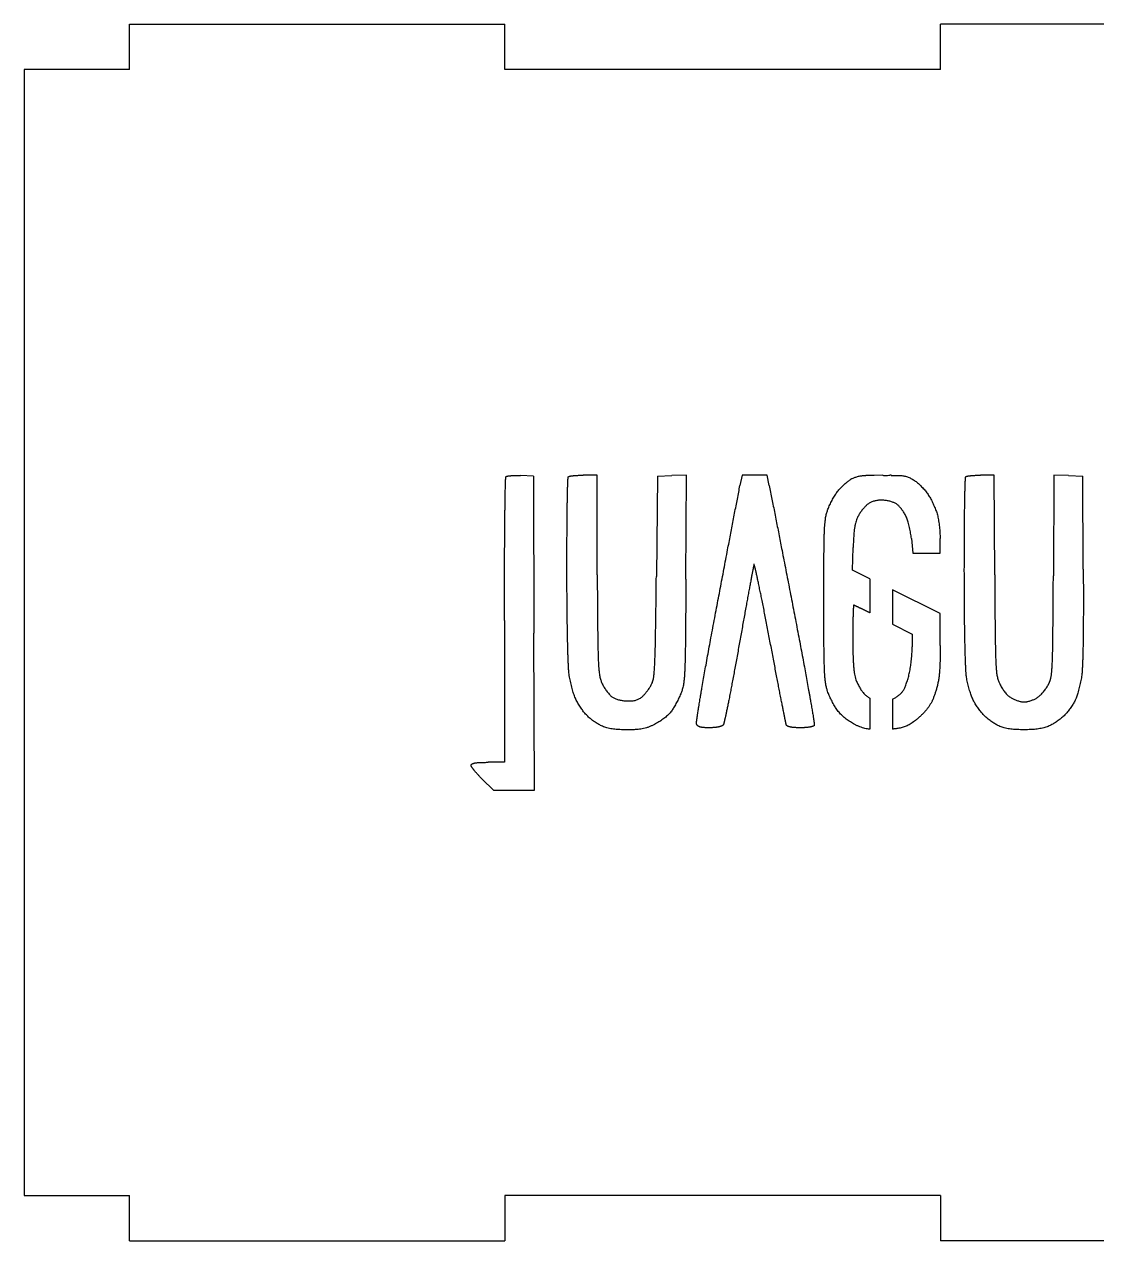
# Model space of a CAD drawing. Extents: x 0 to 286, y 0 to 162.
# Drawn here: x 0.1 to 142.9, y 0.1 to 162.1 of the extents above; entities that cross this region are included whole.
import ezdxf

# ---------------------------------------------------------------- set-up
doc = ezdxf.new("R2010")
doc.units = 0
doc.layers.add('Capa_1', color=7, linetype='CONTINUOUS')

msp = doc.modelspace()

# ---------------------------------------------------------------- linework, layer by layer
at = {"layer": 'Capa_1', "color": 7}
for p, q in [((14.12881, 162.128821), (64.128814, 162.128821)), ((14.12881, 156.128805), (14.12881, 162.128821)), ((64.128814, 156.128805), (64.128814, 162.128821)), ((172.128825, 162.128821), (122.12882, 162.128821)), ((122.12882, 156.128805), (122.12882, 162.128821)), ((14.12881, 156.128805), (0.128808, 156.128805)), ((0.128808, 156.128805), (0.128808, 6.128814)), ((122.12882, 156.128805), (64.128814, 156.128805)), ((76.416215, 102.075827), (74.538079, 102.075827)), ((76.416215, 88.791627), (76.416215, 102.075827)), ((88.305264, 102.104331), (86.363793, 102.019439)), ((88.221252, 88.249732), (88.305264, 102.104331)), ((95.705027, 102.075742), (95.425529, 100.716475)), ((99.025812, 102.075742), (95.705027, 102.075742)), ((99.31649, 100.716899), (99.025812, 102.075742)), ((114.435892, 102.0699), (113.298638, 102.037078)), ((129.263217, 102.075799), (127.464866, 102.075799)), ((129.343013, 88.791627), (129.263217, 102.075799)), ((137.236394, 102.103033), (137.154281, 88.665389)), ((139.150216, 102.019015), (137.236394, 102.103033)), ((67.910716, 101.934575), (66.185624, 102.017971)), ((67.910716, 101.934575), (67.981853, 81.033112)), ((84.42803, 101.935026), (84.288917, 88.584109)), ((84.42803, 101.935026), (86.363793, 102.019439)), ((110.281835, 101.595485), (110.199714, 101.545447)), ((110.281835, 101.585353), (110.281835, 101.595513)), ((113.298638, 102.037078), (112.190374, 102.055422)), ((139.150216, 102.019015), (141.059382, 101.934998)), ((141.135808, 89.553683), (141.059382, 101.934998)), ((110.393668, 89.447539), (110.492672, 92.460741)), ((118.257498, 93.634673), (118.451288, 91.715788)), ((122.079642, 91.715788), (122.079642, 93.658944)), ((118.451288, 91.715788), (122.079642, 91.715788)), ((112.714983, 88.293928), (110.393668, 89.447539)), ((112.714983, 88.293928), (112.714983, 83.751307)), ((115.714983, 86.803004), (115.714983, 82.25663)), ((122.079642, 83.640027), (115.714983, 86.803004)), ((64.062091, 82.718656), (64.062091, 63.838881)), ((122.079642, 79.404972), (122.079642, 83.640027)), ((68.052993, 60.128689), (67.981853, 81.033112)), ((115.714983, 82.25663), (118.369667, 80.926743)), ((118.369667, 80.926743), (118.363938, 79.230361)), ((112.714983, 72.385146), (112.714983, 68.234165)), ((115.714983, 72.244769), (115.714983, 68.256037)), ((91.365739, 68.441034), (91.365575, 68.441034)), ((64.062091, 63.838881), (61.8996, 63.838881)), ((61.108406, 61.589632), (62.587361, 60.12883)), ((62.587361, 60.12883), (62.587457, 60.128689)), ((62.587457, 60.128689), (68.052993, 60.128689)), ((0.128808, 6.128814), (14.12881, 6.128814)), ((14.12881, 0.128815), (14.12881, 6.128814)), ((64.128814, 6.128814), (64.128814, 0.128815)), ((122.12882, 6.128814), (64.128814, 6.128814)), ((122.12882, 6.128814), (122.12882, 0.128815)), ((14.12881, 0.128815), (64.128814, 0.128815)), ((172.128825, 0.128815), (122.12882, 0.128815))]:
    msp.add_line(p, q, dxfattribs=at)
for points, knots in [([(80.340109, 68.17027), (80.184476, 68.172921), (79.873276, 68.178221), (79.406683, 68.193443), (78.973591, 68.220724), (78.574708, 68.262459), (78.210546, 68.317421), (77.869375, 68.388349), (77.552316, 68.474192), (77.260196, 68.572945), (76.989454, 68.686113), (76.741049, 68.811973), (76.512627, 68.943782), (76.280453, 69.090936), (76.0438, 69.251427), (75.803524, 69.426026), (75.575647, 69.603069), (75.359707, 69.781545), (75.157376, 69.962757), (74.962593, 70.155889), (74.778458, 70.362923), (74.603364, 70.581302), (74.429109, 70.816598), (74.254193, 71.067133), (74.079676, 71.333342), (73.917319, 71.597233), (73.766371, 71.858103), (73.628879, 72.116665), (73.499189, 72.390241), (73.382174, 72.680329), (73.27596, 72.985223), (73.173014, 73.316907), (73.071062, 73.674216), (72.970848, 74.05718), (72.878442, 74.4392), (72.792367, 74.819846), (72.717549, 75.199865), (72.662094, 75.559323), (72.627024, 75.8976), (72.60433, 76.213452), (72.583127, 76.610667), (72.561108, 77.088892), (72.539566, 77.648083), (72.518983, 78.273932), (72.499268, 78.966558), (72.480798, 79.725994), (72.463683, 80.537406), (72.447652, 81.400727), (72.432967, 82.315941), (72.419852, 83.267804), (72.408346, 84.256329), (72.398642, 85.281513), (72.390884, 86.32826), (72.385142, 87.39656), (72.381415, 88.48641), (72.379722, 89.569376), (72.37978, 90.645461), (72.381616, 91.714661), (72.384907, 92.749802), (72.389383, 93.75088), (72.395091, 94.717888), (72.401997, 95.637594), (72.409999, 96.509998), (72.419117, 97.335097), (72.427984, 98.000784), (72.435675, 98.507071), (72.441393, 98.85397), (72.447342, 99.184085), (72.453473, 99.497419), (72.459815, 99.79397), (72.466379, 100.072093), (72.473072, 100.33179), (72.479961, 100.573057), (72.48619, 100.766681), (72.491345, 100.912667), (72.495029, 101.011032), (72.498762, 101.104185), (72.502533, 101.192126), (72.506335, 101.274856), (72.510185, 101.352187), (72.514021, 101.424123), (72.51793, 101.490654), (72.521341, 101.544021), (72.524295, 101.584196), (72.526271, 101.611218), (72.528241, 101.636837), (72.530367, 101.661046), (72.532355, 101.683865), (72.534363, 101.705283), (72.536531, 101.725298), (72.538585, 101.74394), (72.540355, 101.758974), (72.541946, 101.770334), (72.542935, 101.778063), (72.544088, 101.785424), (72.545279, 101.792476), (72.546416, 101.799249), (72.547517, 101.805865), (72.5487, 101.812321), (72.549793, 101.818622), (72.550702, 101.824441), (72.551658, 101.829703), (72.552542, 101.834419), (72.553696, 101.839295), (72.554863, 101.844401), (72.556573, 101.849586), (72.559024, 101.855656), (72.56309, 101.862192), (72.568816, 101.868934), (72.575704, 101.875807), (72.583588, 101.882854), (72.592504, 101.889932), (72.601838, 101.896504), (72.611781, 101.902237), (72.622154, 101.907274), (72.633089, 101.912092), (72.644615, 101.916578), (72.656574, 101.921052), (72.669231, 101.925339), (72.682513, 101.929622), (72.696387, 101.933989), (72.711026, 101.937969), (72.726224, 101.942228), (72.742139, 101.946223), (72.758727, 101.950111), (72.775947, 101.954077), (72.793863, 101.957846), (72.819605, 101.963186), (72.853315, 101.969445), (72.894975, 101.976633), (72.939038, 101.98375), (72.985555, 101.99039), (73.034452, 101.996966), (73.085546, 102.003342), (73.138823, 102.00955), (73.194305, 102.015357), (73.273827, 102.023238), (73.377481, 102.032297), (73.505305, 102.041863), (73.638933, 102.050486), (73.77836, 102.057893), (73.923557, 102.064248), (74.072529, 102.068862), (74.225247, 102.072084), (74.381701, 102.073929), (74.486009, 102.074837), (74.538164, 102.075291)], [0, 0, 0, 0, 0.466964, 0.933729, 1.40042, 1.768475, 2.136578, 2.504822, 2.813225, 3.121461, 3.429259, 3.69267, 3.956334, 4.220137, 4.517154, 4.814013, 5.111017, 5.382727, 5.654308, 5.925602, 6.205154, 6.485025, 6.765053, 7.0834, 7.401564, 7.719854, 8.012793, 8.305614, 8.598153, 8.920642, 9.243484, 9.566494, 9.9624, 10.358098, 10.753983, 11.141468, 11.52879, 11.915715, 12.232117, 12.548784, 12.865627, 13.425437, 13.984968, 14.544429, 15.303995, 16.063679, 16.823406, 17.73877, 18.654087, 19.569398, 20.594628, 21.61986, 22.645087, 23.734953, 24.824803, 25.914655, 26.983854, 28.053054, 29.122258, 30.089293, 31.056316, 32.023331, 32.848489, 33.673638, 34.498778, 34.845724, 35.192672, 35.539616, 35.836231, 36.132851, 36.429473, 36.670831, 36.912201, 37.153567, 37.252002, 37.350433, 37.448868, 37.531684, 37.614498, 37.697321, 37.763963, 37.830611, 37.897261, 37.924385, 37.951462, 37.978542, 38.001469, 38.024368, 38.047257, 38.066003, 38.084764, 38.103523, 38.111414, 38.119176, 38.126897, 38.133764, 38.140632, 38.147502, 38.153883, 38.160321, 38.166687, 38.171551, 38.176364, 38.181081, 38.186582, 38.192066, 38.197445, 38.206187, 38.215005, 38.223935, 38.235363, 38.246709, 38.258071, 38.269576, 38.281096, 38.292652, 38.305413, 38.318196, 38.330954, 38.345501, 38.360061, 38.374585, 38.391007, 38.407411, 38.423805, 38.44212, 38.460419, 38.47873, 38.52099, 38.563266, 38.605556, 38.654888, 38.704225, 38.753567, 38.809355, 38.865135, 38.920919, 39.04909, 39.17727, 39.305458, 39.450797, 39.596133, 39.741459, 39.897917, 40.054381, 40.210852, 40.210852, 40.210852, 40.210852]), ([(114.435892, 102.0699), (114.508516, 102.056527), (114.665057, 102.0277), (114.936092, 102.016863), (115.184146, 102.059894), (115.381737, 102.095057), (115.503537, 102.134566), (115.566914, 102.072353), (115.563702, 102.045337), (115.563207, 102.041956), (115.562831, 102.039702), (115.562642, 102.038573)], [0, 0, 0, 0, 0.221376, 0.477179, 0.809976, 0.967481, 1.091754, 1.16625, 1.169656, 1.173078, 1.17651, 1.17651, 1.17651, 1.17651]), ([(125.298722, 89.299288), (125.299025, 89.663844), (125.299631, 90.392953), (125.301238, 91.486612), (125.30411, 92.545396), (125.308724, 93.569299), (125.314837, 94.55832), (125.322205, 95.498929), (125.330539, 96.391126), (125.339922, 97.234908), (125.348972, 97.915666), (125.356798, 98.433411), (125.362617, 98.788156), (125.36866, 99.125731), (125.374901, 99.446136), (125.381348, 99.749366), (125.387995, 100.03374), (125.394785, 100.299256), (125.401764, 100.545913), (125.408051, 100.743844), (125.413231, 100.893062), (125.416936, 100.993582), (125.420689, 101.088766), (125.424477, 101.178614), (125.428304, 101.263122), (125.432173, 101.342107), (125.436055, 101.415571), (125.43997, 101.483515), (125.443454, 101.538007), (125.446283, 101.579044), (125.448298, 101.606637), (125.450331, 101.632805), (125.452355, 101.657535), (125.454408, 101.680829), (125.456465, 101.702659), (125.458536, 101.723073), (125.460616, 101.742071), (125.462471, 101.757374), (125.463992, 101.76897), (125.465081, 101.776873), (125.466184, 101.784425), (125.467322, 101.791642), (125.468447, 101.798513), (125.469619, 101.805098), (125.470818, 101.8114), (125.47202, 101.817425), (125.473102, 101.822357), (125.473967, 101.826168), (125.474634, 101.828892), (125.475294, 101.831595), (125.475926, 101.834263), (125.476648, 101.83689), (125.477374, 101.839528), (125.478164, 101.842142), (125.479056, 101.84467), (125.479998, 101.847219), (125.48086, 101.849855), (125.481853, 101.852491), (125.483, 101.855254), (125.484363, 101.858163), (125.486005, 101.861185), (125.488092, 101.864486), (125.490728, 101.867993), (125.493902, 101.871723), (125.498664, 101.876994), (125.505508, 101.883268), (125.514439, 101.890355), (125.523986, 101.896654), (125.533897, 101.902432), (125.544265, 101.907475), (125.555206, 101.912265), (125.566654, 101.916949), (125.578669, 101.921303), (125.591355, 101.925528), (125.604658, 101.929822), (125.61857, 101.934184), (125.633247, 101.93817), (125.648492, 101.942426), (125.664462, 101.946421), (125.681104, 101.950307), (125.698375, 101.954276), (125.716343, 101.958043), (125.742144, 101.96338), (125.77592, 101.969643), (125.817654, 101.976833), (125.861802, 101.983936), (125.908401, 101.990646), (125.957375, 101.997388), (126.008566, 102.00384), (126.061957, 102.010024), (126.117557, 102.015838), (126.197265, 102.023719), (126.301174, 102.032776), (126.42932, 102.042343), (126.563291, 102.050966), (126.703083, 102.058373), (126.848667, 102.064728), (126.998034, 102.069343), (127.151157, 102.072561), (127.308026, 102.074354), (127.412611, 102.07511), (127.464904, 102.075488)], [0, 0, 0, 0, 1.093667, 2.187329, 3.280981, 4.270029, 5.259067, 6.248098, 7.091942, 7.935775, 8.7796, 9.134393, 9.489187, 9.843977, 10.147281, 10.450583, 10.753874, 11.000635, 11.24739, 11.494139, 11.594726, 11.695315, 11.795901, 11.8805, 11.965098, 12.049685, 12.117738, 12.185796, 12.253855, 12.281546, 12.309201, 12.336853, 12.360285, 12.383641, 12.407004, 12.426064, 12.445198, 12.464337, 12.472307, 12.480285, 12.488271, 12.495202, 12.502204, 12.509158, 12.515265, 12.521449, 12.52759, 12.53041, 12.533174, 12.536003, 12.538758, 12.541399, 12.544177, 12.546965, 12.549587, 12.55222, 12.555115, 12.557906, 12.560669, 12.564088, 12.56754, 12.570978, 12.575796, 12.580688, 12.585667, 12.597097, 12.608488, 12.61984, 12.63138, 12.64288, 12.654404, 12.66721, 12.67998, 12.692736, 12.707321, 12.721917, 12.73647, 12.752942, 12.769399, 12.785849, 12.804212, 12.822562, 12.840922, 12.883255, 12.925605, 12.967969, 13.017397, 13.066839, 13.116276, 13.172183, 13.22808, 13.283983, 13.412473, 13.540974, 13.669485, 13.81521, 13.960931, 14.106643, 14.263515, 14.420393, 14.577278, 14.577278, 14.577278, 14.577278]), ([(64.062091, 82.718656), (64.062544, 83.277042), (64.063449, 84.393815), (64.065371, 86.068974), (64.068653, 87.690047), (64.073726, 89.257027), (64.080333, 90.769908), (64.088265, 92.208047), (64.097195, 93.571445), (64.107271, 94.860103), (64.117002, 95.899484), (64.125428, 96.6896), (64.131687, 97.23046), (64.138201, 97.744899), (64.144895, 98.232908), (64.151822, 98.694484), (64.158941, 99.127049), (64.166212, 99.530609), (64.173672, 99.905168), (64.180391, 100.20561), (64.185945, 100.431942), (64.189912, 100.584173), (64.193923, 100.728194), (64.19798, 100.864003), (64.202067, 100.991597), (64.206178, 101.110681), (64.21032, 101.221249), (64.214485, 101.323303), (64.218172, 101.405051), (64.221191, 101.466499), (64.223328, 101.507657), (64.225467, 101.546588), (64.227632, 101.583294), (64.229803, 101.617773), (64.231978, 101.649991), (64.234174, 101.679966), (64.236376, 101.707701), (64.238251, 101.729969), (64.239958, 101.746737), (64.241102, 101.758052), (64.242102, 101.768842), (64.243358, 101.779076), (64.244494, 101.78876), (64.245619, 101.797948), (64.24685, 101.806587), (64.248002, 101.814689), (64.249166, 101.821229), (64.249933, 101.826247), (64.250507, 101.829726), (64.251068, 101.833118), (64.251634, 101.836443), (64.252278, 101.83974), (64.253005, 101.842971), (64.253906, 101.846124), (64.254738, 101.849232), (64.255603, 101.852322), (64.256371, 101.855402), (64.25705, 101.858429), (64.257889, 101.861652), (64.259055, 101.86505), (64.26054, 101.868665), (64.262807, 101.872801), (64.265953, 101.877356), (64.270051, 101.8822), (64.275662, 101.888051), (64.28293, 101.89468), (64.292007, 101.901815), (64.301577, 101.908382), (64.311701, 101.914235), (64.322181, 101.919607), (64.333309, 101.924507), (64.34492, 101.929196), (64.35705, 101.933554), (64.369806, 101.937754), (64.383121, 101.942021), (64.39704, 101.946196), (64.411618, 101.950163), (64.426795, 101.954098), (64.442617, 101.95782), (64.459064, 101.961438), (64.47615, 101.964928), (64.493825, 101.968497), (64.519217, 101.973137), (64.552333, 101.978747), (64.593256, 101.984793), (64.63648, 101.990423), (64.681981, 101.995795), (64.729756, 102.000883), (64.779625, 102.005568), (64.831577, 102.009909), (64.885605, 102.01392), (64.962938, 102.019057), (65.063635, 102.024346), (65.187707, 102.029093), (65.317262, 102.032128), (65.45226, 102.034091), (65.592696, 102.034222), (65.736599, 102.031978), (65.883965, 102.028345), (66.034781, 102.023072), (66.13531, 102.019126), (66.185576, 102.017153)], [0, 0, 0, 0, 1.675159, 3.350318, 5.02548, 6.538387, 8.051282, 9.564167, 10.852869, 12.141563, 13.430257, 13.971145, 14.512046, 15.052947, 15.514585, 15.976211, 16.43783, 16.812455, 17.187088, 17.561728, 17.714005, 17.866287, 18.018577, 18.146233, 18.273898, 18.401555, 18.503697, 18.605834, 18.707972, 18.74919, 18.7904, 18.831612, 18.866159, 18.900707, 18.935254, 18.963033, 18.990873, 19.018721, 19.030069, 19.041436, 19.052841, 19.062575, 19.072367, 19.082092, 19.090345, 19.098545, 19.10664, 19.110269, 19.113775, 19.117219, 19.120582, 19.123894, 19.127295, 19.130512, 19.13373, 19.136948, 19.140137, 19.143251, 19.146258, 19.15012, 19.154021, 19.157967, 19.164246, 19.170594, 19.17698, 19.188556, 19.200071, 19.211595, 19.223343, 19.23513, 19.246905, 19.259808, 19.272689, 19.285565, 19.300096, 19.314634, 19.329155, 19.345419, 19.361667, 19.377912, 19.395941, 19.413979, 19.432006, 19.473376, 19.514739, 19.556097, 19.60414, 19.652186, 19.70023, 19.754404, 19.808581, 19.862759, 19.986912, 20.111072, 20.235236, 20.375673, 20.516102, 20.656525, 20.807423, 20.958329, 21.109243, 21.109243, 21.109243, 21.109243]), ([(91.365575, 68.441034), (91.3087, 68.44121), (91.194952, 68.441562), (91.024359, 68.444817), (90.865581, 68.449605), (90.718691, 68.457144), (90.583771, 68.467482), (90.459031, 68.480771), (90.3446, 68.496863), (90.240571, 68.515702), (90.144875, 68.538583), (90.057742, 68.564935), (89.979707, 68.595054), (89.908885, 68.630254), (89.845954, 68.670112), (89.791016, 68.713473), (89.74219, 68.761927), (89.700327, 68.814925), (89.666152, 68.871577), (89.647375, 68.914182), (89.639021, 68.939555), (89.636918, 68.946393), (89.635333, 68.953182), (89.634121, 68.959839), (89.633438, 68.96635), (89.633058, 68.973042), (89.63282, 68.97994), (89.632569, 68.987088), (89.632564, 68.994638), (89.632301, 69.00258), (89.632086, 69.010859), (89.63228, 69.019559), (89.6323, 69.028641), (89.63259, 69.038145), (89.633113, 69.048045), (89.63366, 69.058381), (89.634274, 69.069146), (89.635443, 69.084808), (89.636763, 69.105409), (89.638618, 69.130904), (89.640757, 69.158166), (89.643302, 69.187159), (89.646253, 69.217881), (89.649568, 69.250353), (89.653184, 69.284577), (89.657151, 69.320541), (89.663238, 69.373669), (89.671635, 69.443945), (89.682648, 69.531334), (89.694992, 69.625396), (89.708603, 69.726137), (89.723558, 69.833546), (89.739779, 69.947387), (89.757265, 70.067659), (89.776031, 70.194355), (89.804205, 70.381628), (89.842292, 70.629405), (89.890834, 70.937603), (89.943935, 71.268449), (90.001549, 71.621949), (90.06373, 71.998086), (90.13011, 72.394811), (90.200669, 72.812125), (90.275454, 73.250022), (90.38525, 73.887492), (90.53115, 74.724347), (90.714368, 75.760367), (90.909996, 76.853727), (91.117933, 78.004435), (91.338473, 79.212436), (91.568676, 80.461061), (91.80873, 81.750275), (92.058352, 83.080123), (92.387889, 84.825625), (92.797972, 86.986662), (93.288784, 89.5632), (93.740371, 91.931711), (94.151608, 94.09241), (94.524062, 96.044999), (94.831798, 97.648723), (95.07431, 98.903673), (95.250007, 99.810155), (95.367303, 100.414443), (95.425952, 100.716588)], [0, 0, 0, 0, 0.170624, 0.341241, 0.511857, 0.647153, 0.782452, 0.917755, 1.02342, 1.12906, 1.2348, 1.318419, 1.40198, 1.485448, 1.555244, 1.625095, 1.695001, 1.761126, 1.827183, 1.893039, 1.900181, 1.907326, 1.914491, 1.921083, 1.927613, 1.934116, 1.941187, 1.948319, 1.955574, 1.963834, 1.972156, 1.980414, 1.989937, 1.999401, 2.008935, 2.019679, 2.030451, 2.041282, 2.066795, 2.092379, 2.117969, 2.148832, 2.179693, 2.210559, 2.246753, 2.282934, 2.319105, 2.40718, 2.495259, 2.583345, 2.691785, 2.800227, 2.908679, 3.036758, 3.164836, 3.292913, 3.604899, 3.916895, 4.228902, 4.61014, 4.991388, 5.372625, 5.816862, 6.261096, 6.705337, 7.75743, 8.809527, 9.861624, 11.089598, 12.317559, 13.545523, 14.898604, 16.251675, 17.604739, 20.227613, 22.850481, 25.473348, 27.461145, 29.448937, 31.436732, 32.360089, 33.283437, 34.20679, 34.20679, 34.20679, 34.20679]), ([(99.31649, 100.716899), (99.377285, 100.41192), (99.498876, 99.801962), (99.680948, 98.886963), (99.932319, 97.619153), (100.250982, 95.998136), (100.636247, 94.023785), (101.061411, 91.838376), (101.52831, 89.442271), (102.03588, 86.835257), (102.459986, 84.649264), (102.800802, 82.884326), (103.059007, 81.540576), (103.307374, 80.239315), (103.545699, 78.980506), (103.77413, 77.76418), (103.989622, 76.607005), (104.192432, 75.50903), (104.382458, 74.470242), (104.534021, 73.63179), (104.648186, 72.993875), (104.725877, 72.556663), (104.799221, 72.140485), (104.868242, 71.745343), (104.932941, 71.371239), (104.99292, 71.020253), (105.048252, 70.692402), (105.098875, 70.387675), (105.138702, 70.142979), (105.168212, 69.958396), (105.18785, 69.833996), (105.206167, 69.716146), (105.223172, 69.604847), (105.238876, 69.5001), (105.253209, 69.402132), (105.266208, 69.310955), (105.277843, 69.226567), (105.286773, 69.158833), (105.293251, 69.107788), (105.297488, 69.073462), (105.301366, 69.040909), (105.304897, 69.010128), (105.308053, 68.981116), (105.310876, 68.953871), (105.313253, 68.928387), (105.315359, 68.904684), (105.316933, 68.885587), (105.317798, 68.87109), (105.318544, 68.861247), (105.319143, 68.851841), (105.319676, 68.842856), (105.319995, 68.834292), (105.320319, 68.82611), (105.320411, 68.818299), (105.320433, 68.810867), (105.320369, 68.804777), (105.320285, 68.800048), (105.320187, 68.796662), (105.320094, 68.793341), (105.319821, 68.790075), (105.319518, 68.786878), (105.319214, 68.783704), (105.318926, 68.780573), (105.318606, 68.77746), (105.318036, 68.774378), (105.31776, 68.771251), (105.31723, 68.768153), (105.316648, 68.764887), (105.316009, 68.76147), (105.314951, 68.758006), (105.313667, 68.754186), (105.311895, 68.750054), (105.309637, 68.745642), (105.303707, 68.735445), (105.292664, 68.720329), (105.274859, 68.702012), (105.254121, 68.685282), (105.23078, 68.670346), (105.205234, 68.657139), (105.177099, 68.644818), (105.146614, 68.633029), (105.113869, 68.621695), (105.078725, 68.610563), (105.041253, 68.599447), (105.001434, 68.588482), (104.959314, 68.577939), (104.914957, 68.567633), (104.868304, 68.557841), (104.819603, 68.548257), (104.768809, 68.539135), (104.715974, 68.530266), (104.640365, 68.518219), (104.541741, 68.504606), (104.420046, 68.490251), (104.292794, 68.477568), (104.16004, 68.46646), (104.021805, 68.457124), (103.879932, 68.449964), (103.734465, 68.444717), (103.585425, 68.441503), (103.429854, 68.440173), (103.267785, 68.441247), (103.099249, 68.444396), (102.939431, 68.449952), (102.788367, 68.457642), (102.646086, 68.46747), (102.512567, 68.479617), (102.387874, 68.49389), (102.27209, 68.510264), (102.179212, 68.52668), (102.109045, 68.541278), (102.061218, 68.552153), (102.01556, 68.563584), (101.972114, 68.575659), (101.930926, 68.588415), (101.891865, 68.601786), (101.854948, 68.615738), (101.820308, 68.630488), (101.787641, 68.645955), (101.757091, 68.662232), (101.728683, 68.679208), (101.702372, 68.697223), (101.678286, 68.716226), (101.656578, 68.736178), (101.637177, 68.757474), (101.620403, 68.780031), (101.606372, 68.803538), (101.597643, 68.822727), (101.59267, 68.836591), (101.590089, 68.844607), (101.587382, 68.853487), (101.584704, 68.86325), (101.581897, 68.873918), (101.578971, 68.88583), (101.575779, 68.898955), (101.57236, 68.913274), (101.568674, 68.928942), (101.564689, 68.945988), (101.560461, 68.96442), (101.555967, 68.984142), (101.551268, 69.005145), (101.546316, 69.02742), (101.541147, 69.050946), (101.53572, 69.075744), (101.530061, 69.101822), (101.521757, 69.140328), (101.510851, 69.191248), (101.497427, 69.254591), (101.483096, 69.322751), (101.467878, 69.395731), (101.451751, 69.473531), (101.434777, 69.555965), (101.416921, 69.643033), (101.398228, 69.734739), (101.370732, 69.870154), (101.334564, 70.049304), (101.289873, 70.272219), (101.242174, 70.511445), (101.191454, 70.766975), (101.137723, 71.038805), (101.081268, 71.32543), (101.0221, 71.626856), (100.960215, 71.943088), (100.87045, 72.40306), (100.753085, 73.006828), (100.608433, 73.754448), (100.456385, 74.543208), (100.296894, 75.373098), (100.130109, 76.244142), (99.958455, 77.144312), (99.782094, 78.073637), (99.600615, 79.032044), (99.419603, 79.987441), (99.238565, 80.939735), (99.056931, 81.88882), (98.880206, 82.803228), (98.708079, 83.682902), (98.540763, 84.527876), (98.380585, 85.326936), (98.227843, 86.080129), (98.082398, 86.787421), (97.963491, 87.355866), (97.872279, 87.785703), (97.809833, 88.077164), (97.750105, 88.352931), (97.693125, 88.613009), (97.638839, 88.857381), (97.587458, 89.084615), (97.539043, 89.294717), (97.493711, 89.487716), (97.456778, 89.641602), (97.428762, 89.756493), (97.409821, 89.83242), (97.3915, 89.903441), (97.373751, 89.96954), (97.357121, 90.030867), (97.34204, 90.087309), (97.328864, 90.138909), (97.315621, 90.185313), (97.306034, 90.215989), (97.29955, 90.231714), (97.299381, 90.232607), (97.299294, 90.233597), (97.298634, 90.233731), (97.298582, 90.234976), (97.298749, 90.236061), (97.29811, 90.23735), (97.298051, 90.238316), (97.297354, 90.240422), (97.285764, 90.235792), (97.293491, 90.215405), (97.286718, 90.194245), (97.28437, 90.172539), (97.279923, 90.155329), (97.275298, 90.139245), (97.271189, 90.121372), (97.267004, 90.101001), (97.260091, 90.0654), (97.25015, 90.016168), (97.237134, 89.953852), (97.223257, 89.887787), (97.208803, 89.816746), (97.193593, 89.740427), (97.177607, 89.659328), (97.160783, 89.573877), (97.143151, 89.4842), (97.117294, 89.352191), (97.083417, 89.177608), (97.041675, 88.960351), (96.997236, 88.727376), (96.950051, 88.478821), (96.900156, 88.214716), (96.847826, 87.936477), (96.793071, 87.644054), (96.735896, 87.337436), (96.653134, 86.892007), (96.545113, 86.307728), (96.412213, 85.584538), (96.272798, 84.822239), (96.126812, 84.020827), (95.974416, 83.18027), (95.817839, 82.312229), (95.657235, 81.416685), (95.492206, 80.493718), (95.327181, 79.570895), (95.161672, 78.6483), (94.995141, 77.726024), (94.832077, 76.831687), (94.672152, 75.965353), (94.515558, 75.126988), (94.364571, 74.328167), (94.21945, 73.568849), (94.080101, 72.84906), (93.965836, 72.267878), (93.877667, 71.825109), (93.816485, 71.520573), (93.757567, 71.230256), (93.700949, 70.954151), (93.646618, 70.692266), (93.59485, 70.446049), (93.545702, 70.215487), (93.499134, 70.000591), (93.460943, 69.827932), (93.431588, 69.697414), (93.411443, 69.608951), (93.39204, 69.524937), (93.3734, 69.445366), (93.355496, 69.370243), (93.338367, 69.299718), (93.322048, 69.233786), (93.306491, 69.172465), (93.293602, 69.123191), (93.283628, 69.085909), (93.276726, 69.060574), (93.270032, 69.036445), (93.263552, 69.013501), (93.257275, 68.991743), (93.251179, 68.971196), (93.245171, 68.951877), (93.239451, 68.93373), (93.23403, 68.916833), (93.228954, 68.901203), (93.224187, 68.886843), (93.219547, 68.873435), (93.215029, 68.860992), (93.210469, 68.849611), (93.20538, 68.838732), (93.199584, 68.828463), (93.193301, 68.818713), (93.183105, 68.804798), (93.167967, 68.787574), (93.146985, 68.768205), (93.123536, 68.749756), (93.097887, 68.73215), (93.070255, 68.715306), (93.040387, 68.699098), (93.008432, 68.683408), (92.974349, 68.668443), (92.938214, 68.653909), (92.900151, 68.639568), (92.860059, 68.625785), (92.818055, 68.612452), (92.774208, 68.599386), (92.728408, 68.587022), (92.680882, 68.575001), (92.631612, 68.563408), (92.580603, 68.552326), (92.508196, 68.537771), (92.414146, 68.520971), (92.298267, 68.503312), (92.177366, 68.487705), (92.051527, 68.474038), (91.920787, 68.462632), (91.786469, 68.45406), (91.648622, 68.448574), (91.507327, 68.445181), (91.413107, 68.443677), (91.365993, 68.442925)], [0, 0, 0, 0, 0.932938, 1.865876, 2.798814, 4.810406, 6.821997, 8.833584, 11.48955, 14.145511, 16.801478, 18.169808, 19.538139, 20.906477, 22.14406, 23.381651, 24.619246, 25.675267, 26.731293, 27.787324, 28.231385, 28.675444, 29.119505, 29.49916, 29.878817, 30.258478, 30.567379, 30.87628, 31.185187, 31.311125, 31.437061, 31.563008, 31.668918, 31.774834, 31.880759, 31.965951, 32.051132, 32.136315, 32.170909, 32.205495, 32.240075, 32.269258, 32.298442, 32.327626, 32.351431, 32.375224, 32.399015, 32.40891, 32.418791, 32.42863, 32.437183, 32.445793, 32.454338, 32.46175, 32.469224, 32.476635, 32.480022, 32.48341, 32.486799, 32.489986, 32.49324, 32.496432, 32.49955, 32.502675, 32.505817, 32.508943, 32.512086, 32.515239, 32.518899, 32.522502, 32.526094, 32.530987, 32.535971, 32.540955, 32.566365, 32.591865, 32.617392, 32.646131, 32.674844, 32.70358, 32.738237, 32.772874, 32.807516, 32.848823, 32.890127, 32.931408, 32.979072, 33.026734, 33.074409, 33.127974, 33.181545, 33.235133, 33.357656, 33.480189, 33.602732, 33.741284, 33.879827, 34.018361, 34.167426, 34.316497, 34.465573, 34.63414, 34.802699, 34.971255, 35.113857, 35.256461, 35.399087, 35.516031, 35.632948, 35.749847, 35.798903, 35.847947, 35.896979, 35.940089, 35.983211, 36.026313, 36.063931, 36.101582, 36.139229, 36.172325, 36.205392, 36.238463, 36.267914, 36.29736, 36.326818, 36.354203, 36.381552, 36.408802, 36.417278, 36.42573, 36.434065, 36.445125, 36.456101, 36.467157, 36.481922, 36.496621, 36.511323, 36.530208, 36.549137, 36.568057, 36.590891, 36.613702, 36.636516, 36.663152, 36.689856, 36.716572, 36.781326, 36.846079, 36.910821, 36.990278, 37.069727, 37.149181, 37.242771, 37.336366, 37.429958, 37.657306, 37.884656, 38.11201, 38.389112, 38.666202, 38.94328, 39.265507, 39.587736, 39.909971, 40.671454, 41.432943, 42.194426, 43.0813, 43.968172, 44.855031, 45.83047, 46.805904, 47.781345, 48.747651, 49.713953, 50.680269, 51.541638, 52.403019, 53.264407, 53.986503, 54.708591, 55.430677, 55.728743, 56.026817, 56.324901, 56.575225, 56.825557, 57.075888, 57.274133, 57.47238, 57.67064, 57.7489, 57.827151, 57.9054, 57.968934, 58.03247, 58.096034, 58.144172, 58.192308, 58.240503, 58.241287, 58.242675, 58.243459, 58.243725, 58.24449, 58.246478, 58.247261, 58.248649, 58.249434, 58.253434, 58.273857, 58.299817, 58.322164, 58.338549, 58.353172, 58.372355, 58.393547, 58.415562, 58.481151, 58.54422, 58.606545, 58.683673, 58.761708, 58.840004, 58.931652, 59.02298, 59.114187, 59.335204, 59.556499, 59.777877, 60.04673, 60.315481, 60.584209, 60.896082, 61.207994, 61.519921, 62.255239, 62.990533, 63.725821, 64.580068, 65.434333, 66.2886, 67.226218, 68.163825, 69.101416, 70.038603, 70.975795, 71.912986, 72.765845, 73.618707, 74.471576, 75.204737, 75.93789, 76.671036, 76.981658, 77.292277, 77.602897, 77.870365, 78.137825, 78.405281, 78.625165, 78.845049, 79.064933, 79.155658, 79.246386, 79.337114, 79.414335, 79.491561, 79.568795, 79.63206, 79.695325, 79.758585, 79.784852, 79.811106, 79.83736, 79.859971, 79.882632, 79.905296, 79.924266, 79.943327, 79.962377, 79.977501, 79.992627, 80.007769, 80.020064, 80.032336, 80.04454, 80.056063, 80.067685, 80.079316, 80.107792, 80.136305, 80.164872, 80.19723, 80.229578, 80.261915, 80.299142, 80.336344, 80.373558, 80.415976, 80.458355, 80.500728, 80.548176, 80.595598, 80.643035, 80.69524, 80.747436, 80.799625, 80.916801, 81.034011, 81.151241, 81.282489, 81.413719, 81.544918, 81.686224, 81.827557, 81.968918, 81.968918, 81.968918, 81.968918]), ([(112.714983, 68.234165), (112.60578, 68.250257), (112.387313, 68.28245), (112.063713, 68.354011), (111.730052, 68.447235), (111.388957, 68.567492), (111.042002, 68.714417), (110.715681, 68.874086), (110.408716, 69.041556), (110.121007, 69.215197), (109.839558, 69.402877), (109.565363, 69.604997), (109.299347, 69.821677), (109.052147, 70.044056), (108.823352, 70.270338), (108.614048, 70.500251), (108.420384, 70.74054), (108.244592, 70.991502), (108.082891, 71.249327), (107.923519, 71.524439), (107.763451, 71.814603), (107.60398, 72.120296), (107.456347, 72.42076), (107.320108, 72.715654), (107.197298, 73.005624), (107.096061, 73.275395), (107.015242, 73.523877), (106.951555, 73.749552), (106.891533, 74.001301), (106.8395, 74.2797), (106.796333, 74.584246), (106.75744, 74.940012), (106.723238, 75.346681), (106.695333, 75.804078), (106.671337, 76.337584), (106.650769, 76.947174), (106.634689, 77.632819), (106.621785, 78.419915), (106.611384, 79.308407), (106.603995, 80.298266), (106.598888, 81.414718), (106.595529, 82.657769), (106.593963, 84.027414), (106.593634, 85.411951), (106.593782, 86.811374), (106.59517, 88.225685), (106.598113, 89.50214), (106.602704, 90.640739), (106.609725, 91.641484), (106.6201, 92.533866), (106.633269, 93.317864), (106.649924, 93.993436), (106.671508, 94.590337), (106.696712, 95.108521), (106.726667, 95.547879), (106.764673, 95.938051), (106.808955, 96.278743), (106.857605, 96.569733), (106.916055, 96.840176), (106.983849, 97.089447), (107.056525, 97.318272), (107.146564, 97.569369), (107.255764, 97.841687), (107.385752, 98.134053), (107.527525, 98.427563), (107.679973, 98.722481), (107.843849, 99.018227), (108.008022, 99.294671), (108.171117, 99.552228), (108.334266, 99.789588), (108.503665, 100.011738), (108.680151, 100.217093), (108.859514, 100.408582), (109.046967, 100.597054), (109.240059, 100.784487), (109.440789, 100.968353), (109.637204, 101.134304), (109.829316, 101.281686), (110.013518, 101.414852), (110.137621, 101.501904), (110.199697, 101.545447)], [0, 0, 0, 0, 0.331061, 0.662306, 0.99344, 1.369872, 1.746447, 2.123182, 2.459275, 2.795181, 3.130986, 3.473781, 3.816704, 4.159866, 4.470901, 4.781716, 5.092131, 5.396069, 5.700363, 6.004878, 6.349784, 6.694449, 7.039142, 7.354015, 7.668864, 7.98365, 8.218104, 8.452557, 8.686929, 8.994289, 9.301825, 9.609493, 10.067836, 10.525996, 10.984148, 11.669938, 12.355762, 13.041625, 14.031534, 15.021409, 16.011278, 17.380923, 18.750575, 20.120215, 21.534535, 22.948843, 24.363148, 25.363908, 26.364667, 27.36545, 28.041222, 28.716981, 29.392749, 29.833044, 30.273325, 30.713759, 31.008866, 31.303845, 31.598598, 31.838506, 32.078557, 32.31868, 32.638613, 32.958504, 33.278378, 33.616353, 33.954343, 34.29257, 34.580766, 34.868761, 35.156381, 35.418397, 35.680723, 35.943334, 36.215798, 36.487965, 36.759819, 36.986896, 37.214193, 37.441665, 37.441665, 37.441665, 37.441665]), ([(110.281835, 101.585353), (110.345849, 101.614983), (110.47382, 101.674216), (110.66751, 101.759124), (110.870574, 101.838367), (111.08462, 101.906437), (111.308987, 101.961903), (111.532443, 102.002038), (111.753795, 102.02757), (111.971913, 102.043738), (112.117534, 102.051545), (112.190374, 102.05545)], [0, 0, 0, 0, 0.211614, 0.423044, 0.634363, 0.865245, 1.096335, 1.327258, 1.545831, 1.764487, 1.983319, 1.983319, 1.983319, 1.983319]), ([(115.562769, 102.037924), (115.566218, 102.039143), (115.573052, 102.04156), (115.583425, 102.044484), (115.594288, 102.045969), (115.605482, 102.044931), (115.616768, 102.042499), (115.628769, 102.039969), (115.641504, 102.037937), (115.654972, 102.037385), (115.668096, 102.037311), (115.68091, 102.037519), (115.693418, 102.036817), (115.705816, 102.034678), (115.718027, 102.03163), (115.730304, 102.028823), (115.744641, 102.025768), (115.761333, 102.023751), (115.780273, 102.023279), (115.811591, 102.023538), (115.855092, 102.026462), (115.910842, 102.028587), (115.971154, 102.031446), (116.036185, 102.033951), (116.105963, 102.036023), (116.180573, 102.037962), (116.259949, 102.040677), (116.344136, 102.04278), (116.489269, 102.045918), (116.695494, 102.044716), (116.962178, 102.028452), (117.222323, 101.994113), (117.473983, 101.939236), (117.716114, 101.866485), (117.958189, 101.773821), (118.198496, 101.660907), (118.435546, 101.528117), (118.662301, 101.380423), (118.878604, 101.219608), (119.085483, 101.048453), (119.295274, 100.859606), (119.508374, 100.654112), (119.723727, 100.431356), (119.927145, 100.206494), (120.11941, 99.980649), (120.298873, 99.753), (120.469754, 99.514319), (120.629026, 99.263287), (120.778601, 99.001969), (120.92511, 98.72461), (121.070506, 98.432659), (121.213847, 98.12584), (121.345432, 97.825161), (121.466135, 97.531198), (121.573357, 97.243303), (121.669898, 96.943866), (121.75071, 96.632018), (121.818487, 96.30928), (121.87957, 95.962208), (121.936717, 95.591749), (121.986895, 95.197815), (122.024928, 94.807482), (122.050068, 94.420917), (122.066862, 94.038592), (122.075382, 93.783554), (122.079642, 93.656009)], [0, 0, 0, 0, 0.010971, 0.021745, 0.032293, 0.043648, 0.055251, 0.066933, 0.080448, 0.093873, 0.107317, 0.119825, 0.132317, 0.144833, 0.157499, 0.17007, 0.182617, 0.20146, 0.220401, 0.239418, 0.295407, 0.351134, 0.406797, 0.47654, 0.546372, 0.616222, 0.700444, 0.784635, 0.86886, 1.135947, 1.40306, 1.669905, 1.9223, 2.174944, 2.42767, 2.699236, 2.970744, 3.242159, 3.510503, 3.778905, 4.047369, 4.357131, 4.666838, 4.976685, 5.266644, 5.556484, 5.846079, 6.146876, 6.447947, 6.749145, 7.087793, 7.426308, 7.76499, 8.072338, 8.379538, 8.686408, 9.015746, 9.345472, 9.675498, 10.072863, 10.469892, 10.866695, 11.249198, 11.631889, 12.014737, 12.014737, 12.014737, 12.014737]), ([(118.257498, 93.634673), (118.240694, 93.756817), (118.207097, 94.001035), (118.15228, 94.36661), (118.088499, 94.73128), (118.011273, 95.094042), (117.921754, 95.454915), (117.828341, 95.788328), (117.734546, 96.094772), (117.636731, 96.372461), (117.527712, 96.629234), (117.406279, 96.863128), (117.278961, 97.076298), (117.14155, 97.282808), (116.996477, 97.483584), (116.843215, 97.678151), (116.692519, 97.852933), (116.546432, 98.008849), (116.403099, 98.142472), (116.248591, 98.25978), (116.081263, 98.354616), (115.906528, 98.431909), (115.71314, 98.502339), (115.50344, 98.568868), (115.277402, 98.629146), (115.050706, 98.67841), (114.823595, 98.717035), (114.596353, 98.743997), (114.36332, 98.75853), (114.125218, 98.75831), (113.883073, 98.742132), (113.649317, 98.71039), (113.424875, 98.664596), (113.210628, 98.605237), (113.00466, 98.531229), (112.80833, 98.442738), (112.623058, 98.340346), (112.447891, 98.222421), (112.285023, 98.088758), (112.132798, 97.943558), (111.978898, 97.779786), (111.822201, 97.599389), (111.664194, 97.401657), (111.516044, 97.200719), (111.377102, 96.997371), (111.249222, 96.790892), (111.119746, 96.553617), (110.997317, 96.281865), (110.886994, 95.97553), (110.788147, 95.628187), (110.706588, 95.239988), (110.643879, 94.812567), (110.592089, 94.313243), (110.549834, 93.742837), (110.517482, 93.101874), (110.500942, 92.674447), (110.492672, 92.460741)], [0, 0, 0, 0, 0.369883, 0.739551, 1.108937, 1.480309, 1.851977, 2.22418, 2.518946, 2.813274, 3.107053, 3.354979, 3.603288, 3.851591, 4.0989, 4.346219, 4.59439, 4.791021, 4.986951, 5.181634, 5.371484, 5.562519, 5.754232, 5.988678, 6.222309, 6.455781, 6.684398, 6.91317, 7.141965, 7.384452, 7.626958, 7.86948, 8.091594, 8.313671, 8.535859, 8.747513, 8.959055, 9.170173, 9.380068, 9.590334, 9.800861, 10.054071, 10.306989, 10.55998, 10.802851, 11.045654, 11.288293, 11.613267, 11.938719, 12.264243, 12.695932, 13.127674, 13.559685, 14.201696, 14.843336, 15.484932, 15.484932, 15.484932, 15.484932]), ([(133.247492, 68.176197), (133.093283, 68.178531), (132.784931, 68.183198), (132.322588, 68.197085), (131.892464, 68.223218), (131.495229, 68.263691), (131.131391, 68.317456), (130.790654, 68.386888), (130.474064, 68.470779), (130.182463, 68.56733), (129.912034, 68.678235), (129.663712, 68.801787), (129.435201, 68.931305), (129.202865, 69.075822), (128.965924, 69.233234), (128.725243, 69.404362), (128.496992, 69.577868), (128.280749, 69.752793), (128.078006, 69.93029), (127.883208, 70.118467), (127.699051, 70.319039), (127.523836, 70.529433), (127.349737, 70.754746), (127.175263, 70.993331), (127.001369, 71.245633), (126.839817, 71.494584), (126.689931, 71.739503), (126.55367, 71.981126), (126.425327, 72.235753), (126.309413, 72.504854), (126.203969, 72.786673), (126.101405, 73.093013), (125.99971, 73.422759), (125.899439, 73.775893), (125.806517, 74.127912), (125.719439, 74.47835), (125.643339, 74.828158), (125.596267, 75.102998), (125.570477, 75.300866), (125.557015, 75.420589), (125.543336, 75.561396), (125.530214, 75.723316), (125.517979, 75.906334), (125.506243, 76.109265), (125.494348, 76.332067), (125.482511, 76.574746), (125.470851, 76.835996), (125.459512, 77.115818), (125.448548, 77.414208), (125.437917, 77.729666), (125.427538, 78.06219), (125.417468, 78.411781), (125.40773, 78.776977), (125.398335, 79.157777), (125.389311, 79.554179), (125.377302, 80.123679), (125.363446, 80.866299), (125.349021, 81.78206), (125.336226, 82.742719), (125.324946, 83.748275), (125.315544, 84.798728), (125.308328, 85.882378), (125.303598, 86.999224), (125.300673, 88.149253), (125.299371, 88.915943), (125.29872, 89.299288)], [0, 0, 0, 0, 0.46268, 0.925157, 1.387552, 1.755098, 2.122705, 2.490473, 2.797694, 3.10474, 3.41135, 3.673691, 3.936296, 4.199053, 4.494389, 4.789555, 5.084848, 5.354385, 5.623815, 5.892983, 6.166487, 6.440253, 6.714146, 7.020581, 7.326869, 7.633293, 7.9108, 8.188175, 8.465259, 8.765808, 9.066685, 9.36771, 9.734852, 10.101803, 10.46891, 10.827046, 11.185011, 11.542665, 11.663121, 11.783603, 11.904083, 12.087516, 12.270932, 12.454351, 12.697323, 12.940288, 13.18325, 13.481851, 13.78044, 14.079022, 14.428763, 14.778497, 15.128229, 15.52474, 15.921245, 16.317741, 17.233619, 18.149488, 19.065363, 20.11585, 21.166344, 22.216844, 23.36687, 24.516908, 25.666943, 25.666943, 25.666943, 25.666943]), ([(141.135808, 89.553683), (141.137774, 89.147848), (141.141706, 88.336179), (141.146584, 87.118673), (141.149308, 85.95073), (141.149282, 84.832352), (141.146767, 83.763545), (141.141921, 82.749664), (141.135078, 81.790714), (141.126103, 80.886693), (141.114841, 80.043033), (141.101528, 79.259749), (141.086229, 78.536879), (141.068967, 77.879554), (141.050343, 77.287759), (141.029467, 76.761459), (141.005903, 76.305446), (140.981097, 75.91977), (140.954574, 75.604657), (140.916075, 75.268552), (140.859077, 74.912573), (140.784535, 74.537216), (140.700675, 74.1652), (140.611912, 73.795801), (140.517225, 73.429247), (140.422608, 73.09087), (140.329062, 72.780584), (140.233364, 72.499868), (140.126278, 72.233863), (140.005354, 71.98468), (139.876038, 71.750658), (139.731053, 71.511776), (139.572327, 71.26747), (139.399046, 71.018632), (139.222845, 70.781901), (139.04473, 70.556816), (138.86347, 70.344881), (138.672375, 70.141991), (138.46989, 69.950619), (138.258575, 69.769119), (138.03436, 69.590651), (137.798817, 69.41389), (137.551532, 69.239756), (137.309121, 69.079907), (137.07243, 68.933532), (136.840642, 68.80281), (136.589704, 68.678559), (136.31734, 68.567476), (136.02459, 68.47099), (135.706933, 68.387158), (135.365223, 68.317722), (135.000491, 68.263897), (134.602683, 68.223351), (134.172296, 68.197202), (133.710005, 68.183194), (133.401685, 68.178529), (133.24749, 68.176197)], [0, 0, 0, 0, 1.21752, 2.435036, 3.652546, 4.721356, 5.790169, 6.858972, 7.763029, 8.667089, 9.571166, 10.294228, 11.017273, 11.740256, 12.266871, 12.79353, 13.320368, 13.636696, 13.952914, 14.268958, 14.651372, 15.034074, 15.416847, 15.795356, 16.173781, 16.552535, 16.84936, 17.145921, 17.442002, 17.708965, 17.976314, 18.243845, 18.547121, 18.850193, 19.153369, 19.432308, 19.711145, 19.989747, 20.268027, 20.546553, 20.825189, 21.127604, 21.4299, 21.732377, 21.998589, 22.26464, 22.530419, 22.838096, 23.146218, 23.454517, 23.823183, 24.191685, 24.560122, 25.022465, 25.484895, 25.947528, 25.947528, 25.947528, 25.947528]), ([(76.416215, 88.791627), (76.420109, 88.185085), (76.427898, 86.972009), (76.440351, 85.152416), (76.452861, 83.52286), (76.465486, 82.083333), (76.479554, 80.833813), (76.496507, 79.733121), (76.515671, 78.781291), (76.537501, 77.978423), (76.563598, 77.28348), (76.592085, 76.696439), (76.625622, 76.217324), (76.668968, 75.804238), (76.718686, 75.457619), (76.772184, 75.177968), (76.83846, 74.923272), (76.916688, 74.694676), (76.999494, 74.490452), (77.099033, 74.273892), (77.215326, 74.045645), (77.350403, 73.807483), (77.495008, 73.577112), (77.648754, 73.354715), (77.811849, 73.140596), (77.972413, 72.949567), (78.127684, 72.780429), (78.279184, 72.636368), (78.443537, 72.508684), (78.622783, 72.404034), (78.811639, 72.318375), (79.018314, 72.242758), (79.240372, 72.174877), (79.477438, 72.117159), (79.72279, 72.071851), (79.976194, 72.039818), (80.236998, 72.020074), (80.505338, 72.011009), (80.780591, 72.011283), (81.062103, 72.027742), (81.321092, 72.06367), (81.555657, 72.117941), (81.764633, 72.186551), (81.968618, 72.278021), (82.163063, 72.395828), (82.34747, 72.535366), (82.516207, 72.68586), (82.671979, 72.842009), (82.816094, 73.001388), (82.959466, 73.173852), (83.102334, 73.359115), (83.24462, 73.557242), (83.377034, 73.753435), (83.500835, 73.946325), (83.611867, 74.137497), (83.751676, 74.420933), (83.875836, 74.817501), (83.956255, 75.324302), (84.022577, 76.128333), (84.088106, 77.22019), (84.138011, 78.596735), (84.180151, 80.465254), (84.221436, 82.833945), (84.258405, 85.706304), (84.27874, 87.624242), (84.288917, 88.584109)], [0, 0, 0, 0, 1.819662, 3.639304, 5.458907, 6.708474, 7.958048, 9.207698, 10.010929, 10.814103, 11.617161, 12.097185, 12.577249, 13.057846, 13.342878, 13.627531, 13.911598, 14.13158, 14.351896, 14.572442, 14.846419, 15.120137, 15.393572, 15.662132, 15.930971, 16.200744, 16.410501, 16.619493, 16.827249, 17.033308, 17.240598, 17.448609, 17.693139, 17.936837, 18.18018, 18.441251, 18.702707, 18.964551, 19.246573, 19.528199, 19.809894, 20.029854, 20.249651, 20.468744, 20.699024, 20.930083, 21.161569, 21.376772, 21.59149, 21.805966, 22.049441, 22.29319, 22.537615, 22.759466, 22.980689, 23.200521, 23.706499, 24.219213, 24.737518, 26.126236, 27.50046, 28.86956, 31.733198, 34.607572, 37.487335, 37.487335, 37.487335, 37.487335]), ([(88.221252, 88.249732), (88.217403, 87.616739), (88.209704, 86.350759), (88.197324, 84.451805), (88.184773, 82.750795), (88.172045, 81.247721), (88.157894, 79.942567), (88.140983, 78.791789), (88.121976, 77.795412), (88.10011, 76.953519), (88.073522, 76.222221), (88.044041, 75.601518), (88.009394, 75.091461), (87.96486, 74.648282), (87.91355, 74.272396), (87.858059, 73.964248), (87.789752, 73.681037), (87.709164, 73.42382), (87.624142, 73.190797), (87.522377, 72.938375), (87.405128, 72.666456), (87.270982, 72.375999), (87.128702, 72.08661), (86.978476, 71.798238), (86.820868, 71.510508), (86.667795, 71.242635), (86.52105, 70.99389), (86.376232, 70.767494), (86.218275, 70.550556), (86.042672, 70.347874), (85.853654, 70.157629), (85.64026, 69.964243), (85.404054, 69.767386), (85.144183, 69.569268), (84.877701, 69.382943), (84.605373, 69.207862), (84.327764, 69.043671), (84.023743, 68.878354), (83.692545, 68.71449), (83.331527, 68.559956), (82.966502, 68.432428), (82.59823, 68.335925), (82.229968, 68.265947), (81.814625, 68.21233), (81.353008, 68.180809), (80.846662, 68.169705), (80.509008, 68.170082), (80.340109, 68.17027)], [0, 0, 0, 0, 1.899014, 3.798009, 5.696983, 7.002182, 8.307392, 9.612668, 10.454877, 11.297056, 12.139167, 12.650172, 13.161214, 13.672696, 13.986065, 14.299122, 14.611638, 14.859333, 15.107357, 15.3556, 15.675735, 15.99562, 16.315315, 16.643066, 16.971008, 17.299456, 17.568611, 17.837352, 18.105439, 18.372874, 18.641001, 18.909521, 19.236561, 19.563155, 19.889561, 20.211781, 20.534184, 20.856926, 21.24978, 21.642308, 22.034312, 22.408596, 22.783348, 23.158123, 23.664321, 24.170579, 24.677272, 24.677272, 24.677272, 24.677272]), ([(129.343013, 88.791627), (129.346702, 88.183046), (129.354079, 86.965891), (129.3659, 85.140174), (129.377828, 83.505982), (129.389862, 82.063302), (129.403458, 80.812117), (129.420049, 79.710657), (129.43897, 78.758962), (129.46061, 77.957118), (129.486585, 77.263498), (129.514965, 76.678078), (129.548594, 76.200902), (129.592366, 75.78945), (129.642791, 75.44419), (129.696998, 75.165606), (129.764178, 74.911114), (129.843663, 74.681909), (129.927909, 74.476157), (130.030458, 74.253645), (130.151355, 74.014987), (130.294322, 73.762785), (130.447608, 73.522462), (130.611259, 73.294876), (130.785077, 73.080776), (130.963615, 72.887129), (131.144815, 72.713709), (131.327928, 72.561653), (131.515912, 72.430652), (131.707541, 72.322065), (131.898541, 72.230969), (132.096099, 72.149405), (132.298491, 72.074746), (132.505913, 72.008023), (132.703928, 71.954143), (132.891656, 71.911778), (133.068768, 71.883871), (133.247036, 71.872713), (133.424882, 71.883282), (133.600752, 71.910318), (133.786409, 71.951411), (133.981537, 72.003619), (134.185347, 72.068136), (134.383701, 72.140213), (134.57681, 72.218708), (134.762766, 72.30654), (134.947458, 72.411206), (135.126533, 72.537551), (135.300033, 72.682556), (135.476296, 72.84893), (135.656079, 73.034441), (135.83718, 73.240228), (136.006583, 73.452026), (136.164655, 73.669049), (136.310967, 73.890902), (136.418998, 74.073414), (136.49472, 74.212431), (136.542898, 74.30534), (136.588605, 74.398166), (136.63187, 74.490846), (136.672089, 74.583576), (136.710733, 74.681946), (136.746421, 74.786344), (136.77896, 74.896613), (136.81006, 75.018456), (136.839019, 75.151866), (136.865364, 75.296747), (136.890326, 75.458824), (136.913586, 75.638055), (136.934653, 75.834394), (136.954361, 76.053466), (136.972647, 76.295232), (136.989199, 76.559663), (137.012622, 77.00225), (137.0376, 77.623266), (137.058805, 78.422786), (137.076219, 79.379622), (137.092228, 80.493666), (137.106076, 81.764894), (137.118819, 83.237838), (137.131203, 84.912517), (137.14321, 86.78894), (137.15059, 88.039903), (137.154281, 88.665389)], [0, 0, 0, 0, 1.825776, 3.651531, 5.477266, 6.728481, 7.979721, 9.231037, 10.033221, 10.83536, 11.63741, 12.115496, 12.593632, 13.072304, 13.356427, 13.640174, 13.92331, 14.145216, 14.367489, 14.590042, 14.880084, 15.169831, 15.459405, 15.734794, 16.010337, 16.286219, 16.524415, 16.762287, 16.99958, 17.210753, 17.422324, 17.634023, 17.851749, 18.069337, 18.28747, 18.467188, 18.646448, 18.824834, 19.001882, 19.179789, 19.358126, 19.572099, 19.785566, 19.999245, 20.205081, 20.410722, 20.615802, 20.841128, 21.067156, 21.293617, 21.567995, 21.841873, 22.115683, 22.381342, 22.647063, 22.912659, 23.01731, 23.121946, 23.226607, 23.327697, 23.42876, 23.52979, 23.644677, 23.759627, 23.874611, 24.021855, 24.169078, 24.316314, 24.513776, 24.711221, 24.908675, 25.173626, 25.438564, 25.703503, 26.503236, 27.303021, 28.102864, 29.374206, 30.645492, 31.916768, 33.793201, 35.669665, 37.546154, 37.546154, 37.546154, 37.546154]), ([(112.714983, 83.751307), (112.696986, 83.760148), (112.660992, 83.77783), (112.606991, 83.804331), (112.481436, 83.865888), (112.284281, 83.962409), (112.01532, 84.093477), (111.797929, 84.198877), (111.632217, 84.278833), (111.518328, 84.333631), (111.409743, 84.38568), (111.306458, 84.434976), (111.20848, 84.481554), (111.116354, 84.525152), (111.030081, 84.565758), (110.949683, 84.603361), (110.884989, 84.633308), (110.836084, 84.655797), (110.802971, 84.670921), (110.771532, 84.685263), (110.741757, 84.698774), (110.713747, 84.711484), (110.687483, 84.723018), (110.663003, 84.733569), (110.640167, 84.743349), (110.622515, 84.751118), (110.610134, 84.756827), (110.603022, 84.759873), (110.596333, 84.762336), (110.590274, 84.764971), (110.584046, 84.766816), (110.577832, 84.7698), (110.57193, 84.773613), (110.567212, 84.776791), (110.561563, 84.777004), (110.560914, 84.773063), (110.56019, 84.770079), (110.55975, 84.766737), (110.559137, 84.763487), (110.558356, 84.760382), (110.557293, 84.757137), (110.556643, 84.75341), (110.55582, 84.749284), (110.554359, 84.739112), (110.551905, 84.723106), (110.549039, 84.701212), (110.546118, 84.677343), (110.543217, 84.651339), (110.540307, 84.623171), (110.537424, 84.593002), (110.534522, 84.560893), (110.531669, 84.526855), (110.527682, 84.476013), (110.522839, 84.408325), (110.517491, 84.323764), (110.512293, 84.232381), (110.507173, 84.134195), (110.502206, 84.029205), (110.497368, 83.918016), (110.492688, 83.800622), (110.488171, 83.677026), (110.482087, 83.496063), (110.475032, 83.257717), (110.467728, 82.96197), (110.461242, 82.648601), (110.455577, 82.317615), (110.450824, 81.969021), (110.447071, 81.607577), (110.444347, 81.233277), (110.442682, 80.846113), (110.441854, 80.289166), (110.443767, 79.562456), (110.455445, 78.66613), (110.477747, 77.869687), (110.50864, 77.173218), (110.550247, 76.576672), (110.606891, 76.050059), (110.674862, 75.594168), (110.753483, 75.210401), (110.849698, 74.874453), (110.958562, 74.587453), (111.066455, 74.345375), (111.187312, 74.104777), (111.318961, 73.865241), (111.462063, 73.627417), (111.606404, 73.407961), (111.750165, 73.206244), (111.895477, 73.024838), (112.050664, 72.859869), (112.217037, 72.714927), (112.389691, 72.586746), (112.52553, 72.498285), (112.618513, 72.441498), (112.666457, 72.412951), (112.698692, 72.394413), (112.714805, 72.385146)], [0, 0, 0, 0, 0.060154, 0.120307, 0.18046, 0.479654, 0.778849, 1.07805, 1.204438, 1.330827, 1.45721, 1.565683, 1.674165, 1.782667, 1.871448, 1.960218, 2.048938, 2.085314, 2.121703, 2.158147, 2.188983, 2.219794, 2.250421, 2.275036, 2.299765, 2.324948, 2.33289, 2.340668, 2.348148, 2.354271, 2.360471, 2.367585, 2.374917, 2.381299, 2.385335, 2.388448, 2.391619, 2.394953, 2.398432, 2.40157, 2.404544, 2.408664, 2.412896, 2.417168, 2.439485, 2.461482, 2.483404, 2.511627, 2.539974, 2.568358, 2.602545, 2.636694, 2.670829, 2.755538, 2.840275, 2.925017, 3.030128, 3.135233, 3.240338, 3.36401, 3.487692, 3.611373, 3.907207, 4.203039, 4.498881, 4.847514, 5.19614, 5.544759, 5.931904, 6.319067, 6.706259, 7.602746, 8.499182, 9.395395, 9.992898, 10.590535, 11.189093, 11.581347, 11.972937, 12.363537, 12.628165, 12.893183, 13.158291, 13.43569, 13.712981, 13.99074, 14.223502, 14.455867, 14.687534, 14.901929, 15.116922, 15.332151, 15.387987, 15.443779, 15.499542, 15.499542, 15.499542, 15.499542]), ([(122.079642, 79.404972), (122.079142, 79.096475), (122.078143, 78.4794), (122.067894, 77.553522), (122.04334, 76.733682), (122.005299, 76.020519), (121.952475, 75.415118), (121.874236, 74.844752), (121.768258, 74.311379), (121.645314, 73.813975), (121.509949, 73.343199), (121.368655, 72.898084), (121.217164, 72.480764), (121.050574, 72.091885), (120.867816, 71.733592), (120.673514, 71.405368), (120.450833, 71.079151), (120.197439, 70.758682), (119.915843, 70.444201), (119.631749, 70.156452), (119.35102, 69.890892), (119.07443, 69.647512), (118.795407, 69.421194), (118.514221, 69.212349), (118.230872, 69.021741), (117.954216, 68.856029), (117.686174, 68.714211), (117.42771, 68.597335), (117.159785, 68.500193), (116.88248, 68.428014), (116.599191, 68.374116), (116.342492, 68.335687), (116.1142, 68.304181), (115.914698, 68.278587), (115.781533, 68.263551), (115.714983, 68.256037)], [0, 0, 0, 0, 0.925491, 1.851226, 2.777718, 3.385888, 3.993538, 4.600342, 5.111962, 5.624195, 6.13702, 6.581269, 7.024988, 7.46841, 7.84951, 8.230826, 8.611923, 9.03356, 9.455476, 9.877695, 10.246298, 10.614584, 10.982693, 11.323782, 11.665035, 12.006753, 12.290758, 12.574343, 12.857085, 13.144608, 13.432946, 13.721844, 13.923205, 14.124318, 14.325234, 14.325234, 14.325234, 14.325234]), ([(115.714983, 72.244769), (115.777569, 72.273573), (115.902834, 72.331225), (116.082875, 72.43346), (116.262669, 72.547469), (116.441732, 72.673279), (116.619029, 72.811621), (116.780034, 72.951526), (116.92536, 73.09123), (117.05284, 73.231382), (117.173592, 73.390836), (117.279203, 73.573611), (117.37194, 73.775623), (117.464543, 74.009725), (117.562748, 74.27249), (117.664076, 74.564356), (117.760064, 74.864609), (117.849928, 75.173801), (117.932479, 75.492109), (118.008013, 75.825547), (118.074274, 76.174138), (118.132548, 76.537267), (118.185401, 76.91614), (118.235155, 77.310306), (118.279287, 77.719911), (118.312853, 78.115448), (118.335393, 78.496753), (118.351139, 78.863471), (118.359671, 79.108054), (118.363938, 79.230361)], [0, 0, 0, 0, 0.206606, 0.413521, 0.620494, 0.845162, 1.069748, 1.294855, 1.484761, 1.674208, 1.862681, 2.083659, 2.305922, 2.529015, 2.838794, 3.147432, 3.45578, 3.784368, 4.113259, 4.44215, 4.809844, 5.177552, 5.545368, 5.957426, 6.369387, 6.781213, 7.148164, 7.515214, 7.882358, 7.882358, 7.882358, 7.882358]), ([(61.108406, 61.589632), (61.064857, 61.633441), (60.977761, 61.721056), (60.847741, 61.853089), (60.721851, 61.983355), (60.600593, 62.112312), (60.483774, 62.239742), (60.372865, 62.363718), (60.267627, 62.483983), (60.168176, 62.600605), (60.088818, 62.696579), (60.028713, 62.771171), (59.987079, 62.823749), (59.947464, 62.874746), (59.909852, 62.924139), (59.874289, 62.971955), (59.840995, 63.018028), (59.809967, 63.062341), (59.781103, 63.10481), (59.754512, 63.145131), (59.730095, 63.183228), (59.707968, 63.219171), (59.688181, 63.253209), (59.670743, 63.285308), (59.656085, 63.315665), (59.644318, 63.345205), (59.635659, 63.373775), (59.6302, 63.401122), (59.628132, 63.429009), (59.630212, 63.456997), (59.636201, 63.484518), (59.645995, 63.511404), (59.659596, 63.537054), (59.67657, 63.561095), (59.696895, 63.583905), (59.720416, 63.605138), (59.746811, 63.624618), (59.776263, 63.642778), (59.808586, 63.659525), (59.843595, 63.6748), (59.881802, 63.689148), (59.92307, 63.702699), (59.96736, 63.715314), (60.015056, 63.7272), (60.066116, 63.738377), (60.120517, 63.748758), (60.203878, 63.762817), (60.316533, 63.778438), (60.458653, 63.793335), (60.61689, 63.806014), (60.791132, 63.816795), (60.981334, 63.825213), (61.189043, 63.831491), (61.414247, 63.835568), (61.656923, 63.837766), (61.818715, 63.8385), (61.899614, 63.838867)], [0, 0, 0, 0, 0.185315, 0.370619, 0.555911, 0.728769, 0.90164, 1.07452, 1.227793, 1.381057, 1.53431, 1.601374, 1.668439, 1.735505, 1.795097, 1.854687, 1.914274, 1.965621, 2.016969, 2.068318, 2.110515, 2.152715, 2.194931, 2.228614, 2.262286, 2.296005, 2.323895, 2.351739, 2.379503, 2.407514, 2.435628, 2.46374, 2.493095, 2.522456, 2.551821, 2.584575, 2.617333, 2.650102, 2.68828, 2.726446, 2.764624, 2.810677, 2.856713, 2.902747, 2.958122, 3.013498, 3.068878, 3.211723, 3.354604, 3.497518, 3.687929, 3.878298, 4.068656, 4.311325, 4.554008, 4.796707, 4.796707, 4.796707, 4.796707])]:
    msp.add_open_spline(points, degree=3, knots=knots, dxfattribs=at)

doc.saveas('drawing.dxf')
